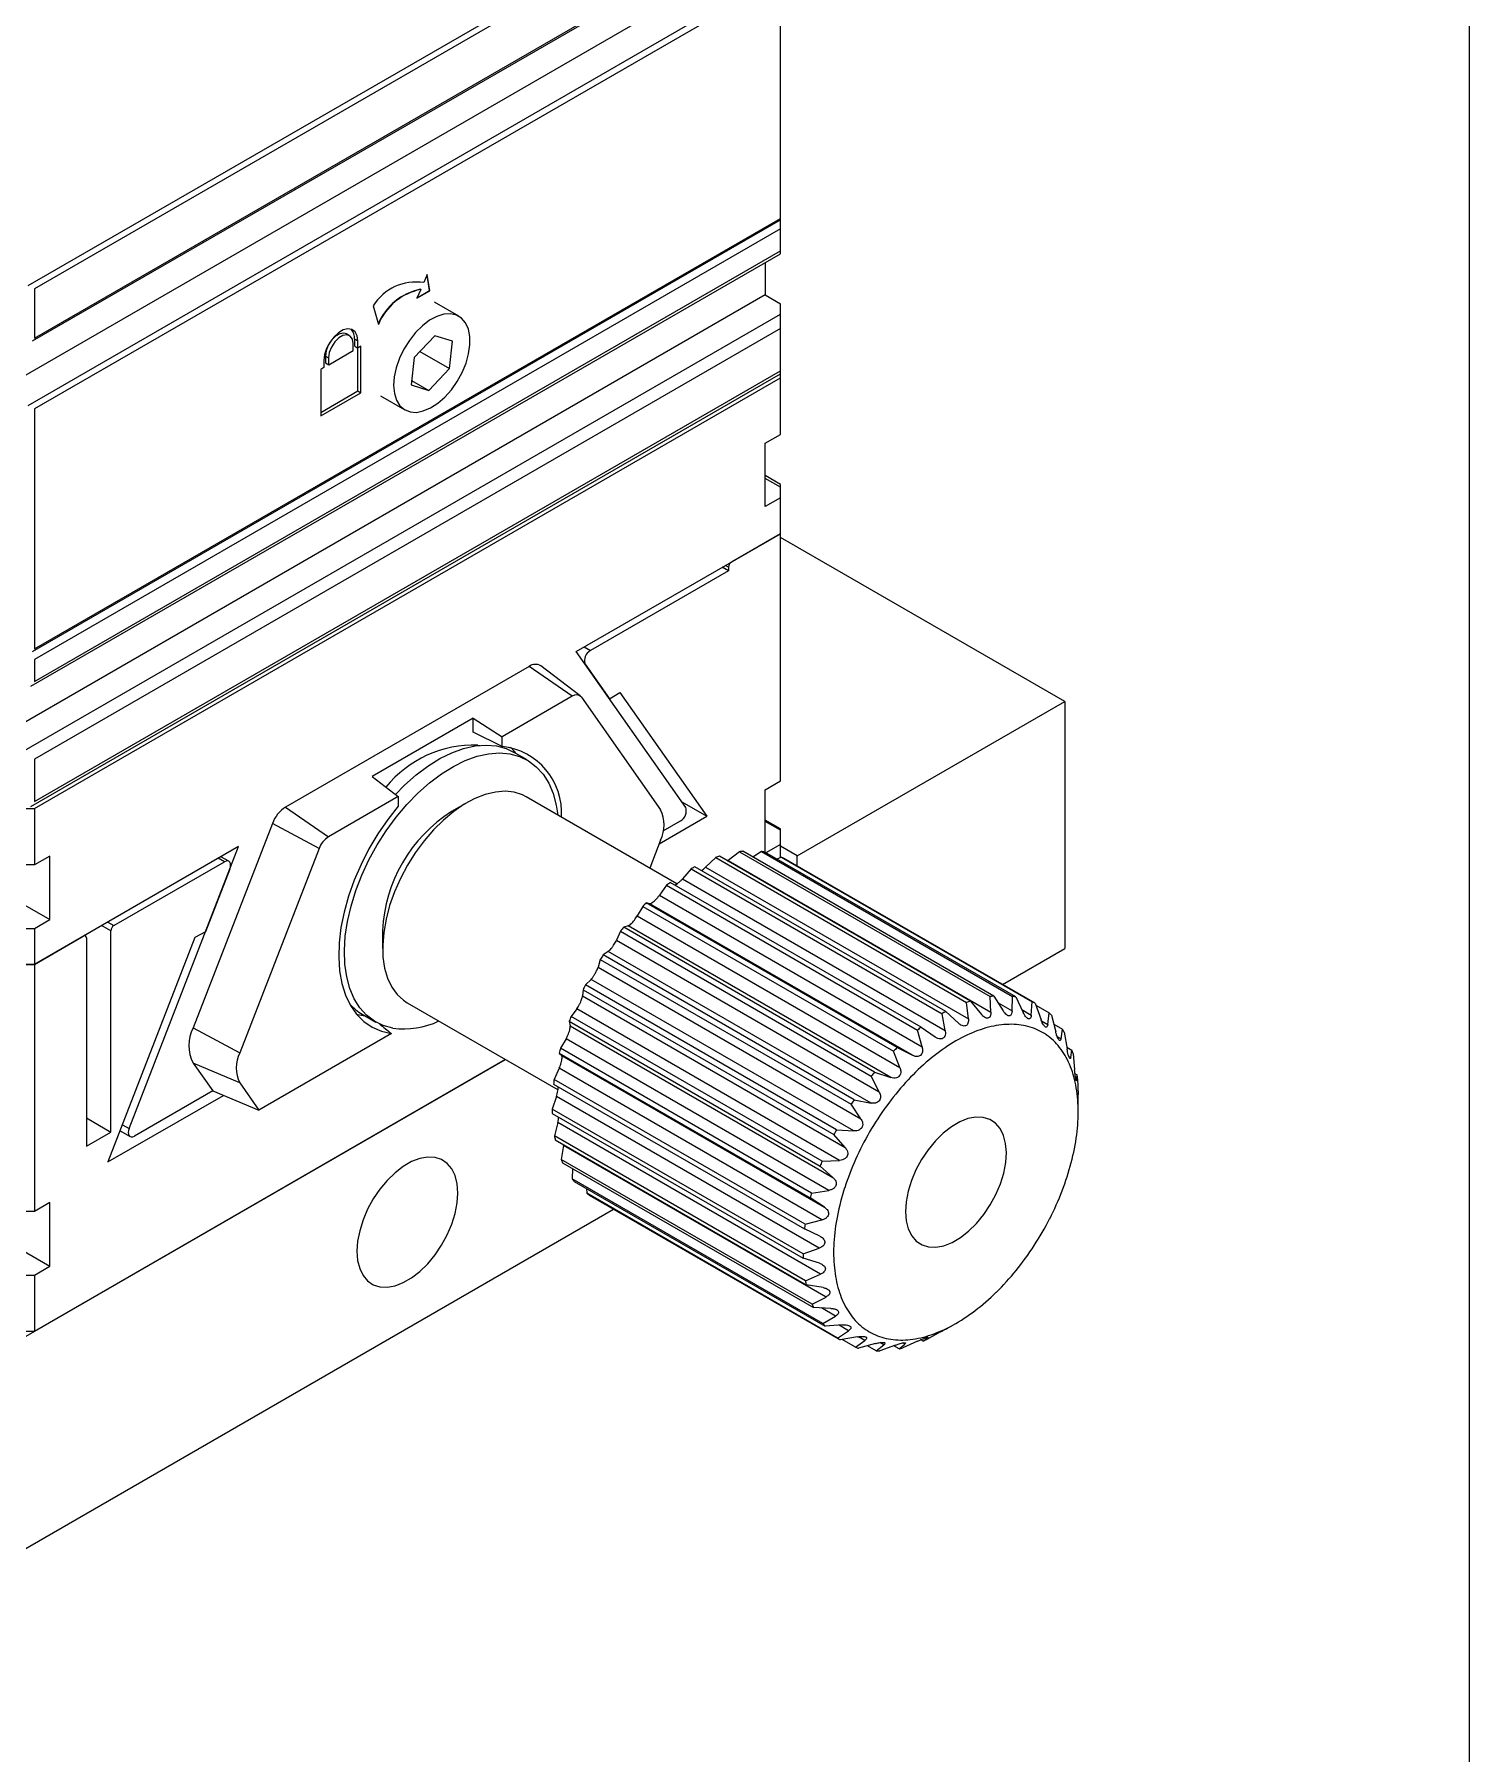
# Model space of a CAD drawing. Header units: millimetres. Extents: x 2 to 278, y 1 to 215.
# Drawn here: x 244.8 to 277.99, y 154.6 to 194.37 of the extents above; entities that cross this region are included whole.
import ezdxf

# ---------------------------------------------------------------- set-up
doc = ezdxf.new("R2010")
doc.units = ezdxf.units.MM

msp = doc.modelspace()

# ---------------------------------------------------------------- linework, layer by layer
at = {"color": 7, "linetype": 'Continuous', "lineweight": 0}
for p, q in [((277.989, 0.903), (277.989, 214.645)), ((244.656, 188.566), (262.051, 198.608)), ((262.051, 198.445), (244.797, 188.485)), ((244.756, 187.284), (262.051, 197.268)), ((244.797, 187.341), (262.051, 197.302)), ((261.697, 196.362), (243.737, 185.994)), ((244.656, 185.79), (262.051, 195.832)), ((262.051, 195.668), (244.797, 185.708)), ((262.051, 190.116), (262.051, 195.668)), ((244.797, 180.156), (262.051, 190.116)), ((262.051, 190.082), (262.051, 190.116)), ((244.756, 180.098), (262.051, 190.082)), ((262.051, 189.871), (244.797, 179.911)), ((262.051, 189.871), (262.051, 190.082)), ((262.051, 189.366), (262.051, 189.871)), ((244.714, 179.291), (262.051, 189.299)), ((244.797, 179.406), (262.051, 189.366)), ((262.051, 189.299), (262.051, 189.366)), ((261.697, 189.095), (261.697, 188.346)), ((253.883, 188.816), (253.802, 188.629)), ((253.935, 188.444), (253.879, 188.805)), ((253.942, 188.44), (253.883, 188.816)), ((261.697, 188.346), (243.737, 177.977)), ((244.797, 188.485), (244.797, 187.341)), ((253.732, 188.471), (253.644, 188.268)), ((253.644, 188.268), (253.942, 188.44)), ((253.649, 188.279), (253.935, 188.444)), ((253.725, 188.475), (253.732, 188.471)), ((253.935, 188.444), (253.942, 188.44)), ((254.615, 187.852), (254.049, 188.178)), ((261.697, 188.346), (262.051, 188.142)), ((262.051, 187.897), (262.051, 188.142)), ((244.514, 177.773), (262.051, 187.897)), ((252.63, 188.092), (252.755, 187.664)), ((262.051, 187.57), (262.051, 187.897)), ((262.051, 187.57), (244.797, 177.61)), ((252.086, 187.403), (252.015, 187.444)), ((252.205, 187.158), (252.205, 187.321)), ((252.205, 187.321), (252.275, 187.28)), ((254.058, 187.402), (253.579, 186.897)), ((254.469, 187.274), (254.058, 187.402)), ((262.051, 186.59), (262.051, 187.57)), ((251.528, 186.931), (251.599, 186.89)), ((251.604, 186.731), (252.169, 187.056)), ((252.169, 187.056), (252.169, 187.219)), ((252.205, 187.158), (252.275, 187.117)), ((252.275, 187.117), (252.275, 187.28)), ((252.348, 187.159), (252.275, 187.117)), ((252.277, 186.123), (252.277, 187.118)), ((252.348, 186.082), (252.348, 187.159)), ((253.713, 187.038), (254.401, 186.641)), ((254.401, 186.641), (254.469, 187.274)), ((244.714, 176.515), (262.051, 186.523)), ((244.797, 176.63), (262.051, 186.59)), ((251.493, 186.665), (251.419, 186.623)), ((251.419, 186.623), (251.419, 185.545)), ((251.493, 186.829), (251.493, 186.665)), ((251.533, 186.772), (251.604, 186.731)), ((253.579, 186.897), (253.51, 186.264)), ((253.921, 186.136), (254.401, 186.641)), ((262.051, 186.523), (262.051, 186.59)), ((262.051, 186.427), (262.051, 186.523)), ((244.797, 176.467), (262.051, 186.427)), ((251.419, 185.627), (252.277, 186.123)), ((252.277, 186.123), (252.348, 186.082)), ((253.51, 186.264), (253.921, 186.136)), ((253.522, 186.367), (253.921, 186.136)), ((262.051, 185.12), (262.051, 186.427)), ((251.419, 185.545), (252.348, 186.082)), ((252.799, 186.013), (253.365, 185.686)), ((244.797, 185.708), (244.797, 180.156)), ((261.697, 184.916), (262.051, 185.12)), ((261.697, 183.447), (261.697, 184.916)), ((262.051, 183.963), (261.697, 184.167)), ((262.051, 183.896), (262.051, 183.963)), ((262.051, 183.651), (262.051, 183.896)), ((262.051, 183.651), (261.697, 183.447)), ((262.051, 182.82), (262.051, 183.651)), ((257.329, 180.094), (262.051, 182.82)), ((262.051, 182.82), (260.919, 182.166)), ((262.051, 177.104), (262.051, 182.82)), ((268.627, 178.94), (262.051, 182.737)), ((260.849, 181.962), (257.656, 180.119)), ((260.849, 181.962), (260.707, 182.044)), ((260.849, 182.044), (260.849, 181.962)), ((231.989, 181.493), (245.151, 173.895)), ((244.797, 179.911), (244.797, 179.406)), ((257.42, 179.069), (256.509, 179.764)), ((259.86, 176.492), (257.329, 180.094)), ((257.533, 179.803), (258.095, 179.005)), ((256.241, 179.751), (250.607, 176.499)), ((257.231, 179.06), (256.241, 179.751)), ((257.231, 179.06), (255.613, 178.126)), ((257.447, 179.04), (259.28, 176.432)), ((258.095, 179.005), (258.337, 179.15)), ((258.337, 179.15), (260.35, 176.285)), ((262.44, 175.369), (268.627, 178.94)), ((268.627, 178.94), (268.627, 173.225)), ((254.944, 178.551), (252.611, 177.205)), ((254.944, 178.551), (255.613, 178.126)), ((254.944, 178.227), (254.944, 178.551)), ((255.613, 177.902), (254.944, 178.227)), ((255.054, 177.933), (255.095, 177.925)), ((255.613, 177.902), (255.613, 178.126)), ((256.192, 177.588), (255.881, 177.768)), ((244.797, 177.61), (244.797, 176.63)), ((252.611, 177.205), (253.214, 176.741)), ((261.697, 176.9), (262.051, 177.104)), ((253.214, 176.741), (251.597, 175.807)), ((253.214, 176.741), (253.214, 176.517)), ((254.795, 176.598), (254.442, 176.394)), ((259.658, 174.722), (256.171, 176.735)), ((259.771, 176.62), (260.35, 176.285)), ((261.697, 175.452), (261.697, 176.9)), ((244.373, 176.467), (244.797, 176.467)), ((244.797, 176.467), (244.797, 175.16)), ((250.607, 176.499), (251.597, 175.807)), ((259.246, 175.648), (260.35, 176.285)), ((259.342, 175.948), (259.738, 176.177)), ((262.051, 175.994), (261.697, 176.198)), ((250.301, 176.118), (248.468, 171.394)), ((251.381, 175.539), (250.301, 176.118)), ((262.051, 175.961), (262.051, 175.994)), ((262.051, 175.634), (262.051, 175.961)), ((249.519, 175.585), (244.797, 172.859)), ((246.988, 169.061), (249.519, 175.585)), ((251.381, 175.539), (249.548, 170.814)), ((259.28, 175.736), (259.027, 175.085)), ((261.101, 175.466), (260.843, 175.261)), ((261.101, 175.466), (266.905, 172.116)), ((266.987, 172.125), (261.183, 175.475)), ((261.613, 175.469), (261.414, 175.342)), ((261.613, 175.469), (267.416, 172.119)), ((267.491, 172.108), (261.687, 175.458)), ((262.051, 175.634), (261.716, 175.441)), ((262.051, 175.331), (262.051, 175.634)), ((262.44, 175.369), (262.051, 175.593)), ((244.797, 175.16), (244.373, 175.16)), ((245.151, 175.364), (244.797, 175.16)), ((245.151, 173.895), (245.151, 175.364)), ((246.636, 173.757), (249.192, 175.233)), ((249.315, 175.059), (248.753, 173.612)), ((249.292, 175.243), (249.109, 175.349)), ((259.985, 175.069), (259.785, 174.838)), ((259.985, 175.069), (265.789, 171.719)), ((265.877, 171.768), (260.074, 175.118)), ((260.553, 175.331), (260.321, 175.109)), ((260.321, 175.109), (266.397, 171.601)), ((260.553, 175.331), (266.356, 171.981)), ((266.443, 172.01), (260.64, 175.36)), ((260.829, 175.251), (260.843, 175.261)), ((260.843, 175.261), (266.919, 171.753)), ((262.071, 175.341), (261.974, 175.293)), ((262.071, 175.341), (267.874, 171.991)), ((267.939, 171.959), (262.136, 175.309)), ((262.44, 175.134), (262.44, 175.369)), ((259.417, 174.689), (259.252, 174.458)), ((259.417, 174.689), (265.22, 171.338)), ((265.307, 171.405), (259.504, 174.755)), ((259.785, 174.838), (265.861, 171.331)), ((258.865, 174.202), (258.738, 173.98)), ((258.865, 174.202), (264.669, 170.851)), ((264.752, 170.933), (258.949, 174.283)), ((259.027, 174.263), (258.949, 174.283)), ((265.103, 170.756), (259.027, 174.263)), ((259.252, 174.458), (265.328, 170.95)), ((244.797, 173.691), (245.151, 173.895)), ((258.738, 173.98), (264.814, 170.473)), ((244.373, 173.691), (244.797, 173.691)), ((244.797, 173.691), (244.797, 172.859)), ((244.797, 172.859), (245.929, 173.512)), ((245.979, 173.517), (245.958, 173.529)), ((245.999, 173.472), (245.999, 168.654)), ((248.511, 173.478), (246.498, 168.289)), ((246.565, 168.981), (246.565, 173.635)), ((248.753, 173.612), (248.511, 173.478)), ((252.851, 173.639), (252.851, 173.23)), ((258.349, 173.624), (258.261, 173.421)), ((258.261, 173.421), (264.336, 169.913)), ((258.349, 173.624), (264.152, 170.274)), ((258.527, 173.748), (258.426, 173.719)), ((264.229, 170.368), (258.426, 173.719)), ((264.603, 170.241), (258.527, 173.748)), ((258.07, 173.159), (257.952, 173.078)), ((263.755, 169.728), (257.952, 173.078)), ((264.146, 169.651), (258.07, 173.159)), ((267.187, 172.393), (268.627, 173.225)), ((244.232, 172.859), (244.797, 172.859)), ((244.797, 172.859), (244.373, 172.859)), ((244.797, 172.859), (244.797, 167.144)), ((257.884, 172.974), (257.835, 172.797)), ((257.835, 172.797), (263.911, 169.289)), ((257.884, 172.974), (263.687, 169.624)), ((257.485, 172.272), (257.474, 172.129)), ((257.485, 172.272), (263.289, 168.922)), ((257.67, 172.513), (257.542, 172.383)), ((263.345, 169.033), (257.542, 172.383)), ((263.746, 169.006), (257.67, 172.513)), ((253.421, 171.971), (256.907, 169.959)), ((257.342, 171.833), (257.21, 171.656)), ((263.418, 168.325), (257.342, 171.833)), ((257.474, 172.129), (263.55, 168.621)), ((266.397, 171.601), (266.356, 171.981)), ((266.443, 172.01), (266.697, 171.703)), ((266.919, 171.753), (266.905, 172.116)), ((266.987, 172.125), (267.203, 171.785)), ((267.409, 171.782), (267.416, 172.119)), ((267.491, 172.108), (267.668, 171.743)), ((267.852, 171.687), (267.874, 171.991)), ((267.939, 171.959), (268.077, 171.578)), ((267.956, 171.913), (268.264, 171.735)), ((252.381, 171.706), (252.692, 171.526)), ((257.166, 171.542), (262.97, 168.192)), ((257.166, 171.542), (257.19, 171.439)), ((257.19, 171.439), (263.266, 167.931)), ((263.013, 168.306), (257.21, 171.656)), ((265.307, 171.405), (265.63, 171.18)), ((265.861, 171.331), (265.789, 171.719)), ((265.877, 171.768), (266.167, 171.499)), ((268.233, 171.47), (268.264, 171.735)), ((268.317, 171.684), (268.418, 171.296)), ((268.371, 171.477), (268.573, 171.36)), ((248.468, 171.394), (249.548, 170.814)), ((253.058, 171.257), (249.991, 169.487)), ((257.094, 171.14), (256.966, 170.92)), ((263.17, 167.632), (257.094, 171.14)), ((265.328, 170.95), (265.22, 171.338)), ((268.541, 171.14), (268.573, 171.36)), ((268.613, 171.292), (268.679, 170.905)), ((244.408, 164.143), (255.695, 170.658)), ((255.695, 170.658), (244.797, 164.367)), ((256.936, 170.806), (262.74, 167.456)), ((256.936, 170.806), (256.992, 170.748)), ((262.769, 167.57), (256.966, 170.92)), ((256.992, 170.748), (263.068, 167.24)), ((264.814, 170.473), (264.669, 170.851)), ((264.752, 170.933), (265.103, 170.756)), ((268.672, 170.947), (268.792, 170.878)), ((268.765, 170.706), (268.792, 170.878)), ((268.817, 170.795), (268.853, 170.418)), ((249.548, 170.118), (248.468, 170.577)), ((248.468, 170.577), (248.921, 169.932)), ((256.935, 170.456), (256.818, 170.198)), ((263.011, 166.948), (256.935, 170.456)), ((264.336, 169.913), (264.152, 170.274)), ((264.229, 170.368), (264.603, 170.241)), ((268.862, 170.334), (268.913, 170.304)), ((268.899, 170.182), (268.913, 170.304)), ((237.708, 170.175), (245.151, 165.878)), ((246.498, 168.289), (249.168, 169.83)), ((248.921, 169.932), (247.11, 168.887)), ((248.921, 169.932), (249.991, 169.487)), ((249.548, 170.118), (249.991, 169.487)), ((256.804, 170.089), (262.607, 166.739)), ((262.621, 166.848), (256.818, 170.198)), ((268.923, 170.208), (268.933, 169.85)), ((256.871, 169.803), (256.771, 169.514)), ((262.574, 166.164), (256.771, 169.514)), ((262.947, 166.295), (256.871, 169.803)), ((263.911, 169.289), (263.687, 169.624)), ((263.755, 169.728), (264.146, 169.651)), ((268.938, 169.455), (268.938, 169.594)), ((245.999, 169.307), (246.565, 168.981)), ((256.772, 169.413), (262.576, 166.063)), ((256.903, 169.202), (256.825, 168.89)), ((262.979, 165.694), (256.903, 169.202)), ((263.345, 169.033), (263.746, 169.006)), ((245.999, 168.654), (246.565, 168.981)), ((246.778, 169.011), (247.01, 168.877)), ((262.629, 165.54), (256.825, 168.89)), ((256.843, 168.8), (262.646, 165.45)), ((257.03, 168.672), (256.981, 168.346)), ((257.03, 168.672), (257.032, 168.692)), ((263.106, 165.165), (257.03, 168.672)), ((263.55, 168.621), (263.289, 168.922)), ((262.784, 164.996), (256.981, 168.346)), ((257.014, 168.27), (262.817, 164.92)), ((263.013, 168.306), (263.418, 168.325)), ((257.244, 168.138), (257.232, 167.9)), ((263.035, 164.549), (257.232, 167.9)), ((257.279, 167.84), (263.082, 164.49)), ((263.266, 167.931), (262.97, 168.192)), ((257.564, 167.676), (257.57, 167.565)), ((263.374, 164.214), (257.57, 167.565)), ((257.63, 167.524), (263.433, 164.173)), ((263.068, 167.24), (262.74, 167.456)), ((262.769, 167.57), (263.17, 167.632)), ((238.221, 155.672), (258.191, 167.2)), ((244.797, 167.144), (244.232, 167.144)), ((245.151, 167.348), (244.797, 167.144)), ((245.151, 165.878), (245.151, 167.348)), ((262.963, 166.571), (262.607, 166.739)), ((262.621, 166.848), (263.011, 166.948)), ((262.574, 166.164), (262.947, 166.295)), ((244.797, 165.674), (245.151, 165.878)), ((262.953, 165.945), (262.576, 166.063)), ((244.232, 165.674), (244.797, 165.674)), ((244.797, 165.674), (244.797, 164.367)), ((262.629, 165.54), (262.979, 165.694)), ((263.04, 165.383), (262.646, 165.45)), ((262.784, 164.996), (263.106, 165.165)), ((263.219, 164.902), (262.817, 164.92)), ((263.035, 164.549), (263.324, 164.724)), ((244.797, 164.367), (244.408, 164.367)), ((263.486, 164.518), (263.082, 164.49)), ((263.374, 164.214), (263.626, 164.386)), ((265.753, 164.357), (265.438, 164.186)), ((265.982, 164.482), (266.11, 164.556)), ((263.833, 164.244), (263.433, 164.173)), ((263.789, 164.002), (263.478, 164.181)), ((263.789, 164.002), (264.003, 164.161)), ((264.246, 164.087), (263.859, 163.981)), ((264.267, 163.919), (264.063, 164.037)), ((264.267, 163.919), (264.442, 164.058)), ((264.715, 164.054), (264.346, 163.918)), ((264.793, 163.968), (264.672, 164.038)), ((264.793, 163.968), (264.93, 164.078)), ((265.222, 164.145), (264.878, 163.987)), ((265.35, 164.147), (265.297, 164.178)), ((265.35, 164.147), (265.449, 164.222))]:
    msp.add_line(p, q, dxfattribs=at)
at = {"color": 8, "linetype": 'Continuous', "lineweight": 0}
for p, q in [((262.051, 183.896), (261.697, 184.1)), ((260.849, 182.044), (260.778, 182.085)), ((257.514, 180.201), (257.656, 180.119)), ((262.051, 175.961), (261.697, 176.165)), ((249.192, 175.233), (249.051, 175.315)), ((246.494, 173.839), (246.636, 173.757)), ((246.565, 173.635), (246.353, 173.757)), ((267.086, 171.968), (267.409, 171.782)), ((267.634, 171.812), (267.852, 171.687)), ((268.087, 171.555), (268.233, 171.47)), ((268.452, 171.191), (268.541, 171.14)), ((268.721, 170.731), (268.765, 170.706)), ((268.885, 170.19), (268.899, 170.182)), ((246.832, 169.151), (246.988, 169.061)), ((263.324, 164.724), (262.999, 164.912)), ((263.626, 164.386), (263.407, 164.513)), ((264.003, 164.161), (263.856, 164.246)), ((264.442, 164.058), (264.352, 164.11)), ((264.93, 164.078), (264.885, 164.104)), ((265.449, 164.222), (265.435, 164.23))]:
    msp.add_line(p, q, dxfattribs=at)
at = {"color": 7, "linetype": 'Continuous', "lineweight": 0, "flags": 128}
for points in [[(253.173, 185.908), (253.251, 185.782), (253.357, 185.691), (253.485, 185.64), (253.631, 185.629), (253.791, 185.66), (253.957, 185.73), (254.125, 185.839), (254.288, 185.98), (254.44, 186.151), (254.576, 186.343), (254.69, 186.551), (254.78, 186.767), (254.84, 186.983), (254.87, 187.192), (254.868, 187.385), (254.835, 187.555), (254.771, 187.698), (254.678, 187.806), (254.561, 187.878), (254.423, 187.909), (254.269, 187.899), (254.106, 187.848), (253.938, 187.758), (253.772, 187.632), (253.614, 187.476), (253.469, 187.293), (253.343, 187.092), (253.241, 186.879), (253.165, 186.662), (253.12, 186.449), (253.106, 186.248), (253.124, 186.065), (253.173, 185.908)], [(252.275, 187.28), (252.259, 187.398), (252.213, 187.489), (252.14, 187.544), (252.047, 187.559), (251.94, 187.534), (251.828, 187.469), (251.722, 187.371), (251.628, 187.248), (251.555, 187.109), (251.509, 186.965), (251.493, 186.829)], [(252.015, 187.444), (251.956, 187.462), (251.863, 187.448), (251.764, 187.391), (251.671, 187.298), (251.595, 187.181), (251.546, 187.053), (251.528, 186.931)], [(252.169, 187.219), (252.152, 187.321), (252.102, 187.392), (252.027, 187.422), (251.934, 187.407), (251.835, 187.35), (251.742, 187.257), (251.666, 187.14), (251.616, 187.012), (251.599, 186.89)], [(253.148, 176.792), (253.355, 177.003), (253.623, 177.241), (253.897, 177.447), (254.175, 177.619), (254.452, 177.756), (254.724, 177.854), (254.99, 177.913), (255.244, 177.932), (255.485, 177.911), (255.708, 177.85), (255.881, 177.768)], [(255.949, 177.729), (255.822, 177.872), (255.811, 177.883)], [(253.089, 171.383), (252.865, 171.444), (252.661, 171.544), (252.48, 171.682), (252.324, 171.857), (252.194, 172.065), (252.092, 172.304), (252.02, 172.572), (251.978, 172.865), (251.968, 173.179), (251.988, 173.511), (252.039, 173.855), (252.121, 174.209), (252.232, 174.566), (252.37, 174.924), (252.535, 175.277), (252.723, 175.621), (252.934, 175.952), (253.163, 176.265), (253.408, 176.556), (253.666, 176.823), (253.934, 177.061), (254.209, 177.267), (254.486, 177.44), (254.763, 177.576), (255.035, 177.674), (255.301, 177.733), (255.555, 177.752), (255.796, 177.731), (256.019, 177.67), (256.223, 177.57), (256.404, 177.432), (256.561, 177.257), (256.691, 177.049), (256.792, 176.81), (256.864, 176.542), (256.9, 176.314)], [(256.171, 176.735), (256.084, 176.779), (255.892, 176.841), (255.682, 176.863), (255.458, 176.846), (255.223, 176.79), (254.982, 176.696), (254.738, 176.564), (254.495, 176.398), (254.257, 176.199), (254.027, 175.971), (253.809, 175.718), (253.607, 175.443), (253.423, 175.151), (253.261, 174.847), (253.124, 174.534), (253.012, 174.219), (252.929, 173.906), (252.876, 173.6), (252.852, 173.306), (252.859, 173.028), (252.897, 172.771), (252.965, 172.539), (253.062, 172.336), (253.185, 172.165), (253.335, 172.028), (253.421, 171.971)], [(253.214, 176.517), (252.969, 176.207), (252.742, 175.876), (252.535, 175.529), (252.352, 175.171), (252.193, 174.805), (252.062, 174.437), (251.959, 174.07), (251.887, 173.709), (251.845, 173.359), (251.835, 173.024), (251.857, 172.708), (251.91, 172.415), (251.994, 172.148), (252.107, 171.911), (252.248, 171.706), (252.416, 171.537), (252.609, 171.404), (252.823, 171.311), (253.058, 171.257)], [(249.315, 175.059), (249.329, 175.107), (249.334, 175.152), (249.329, 175.191), (249.315, 175.222), (249.292, 175.243), (249.263, 175.252), (249.229, 175.249), (249.192, 175.233)], [(252.246, 171.709), (252.317, 171.69), (252.449, 171.666)], [(246.988, 169.061), (246.974, 169.014), (246.969, 168.969), (246.974, 168.929), (246.988, 168.898), (247.01, 168.877), (247.039, 168.868), (247.074, 168.872), (247.11, 168.887)], [(264.957, 167.37), (264.943, 167.139), (264.96, 166.928), (265.008, 166.74), (265.087, 166.583), (265.193, 166.458), (265.325, 166.372), (265.478, 166.324), (265.648, 166.318), (265.83, 166.352), (266.021, 166.427), (266.213, 166.54), (266.403, 166.687), (266.585, 166.866), (266.754, 167.071), (266.905, 167.296), (267.035, 167.535), (267.139, 167.783), (267.215, 168.031), (267.261, 168.274), (267.276, 168.504), (267.259, 168.716), (267.21, 168.903), (267.132, 169.061), (267.025, 169.185), (266.894, 169.272), (266.741, 169.319), (266.571, 169.326), (266.388, 169.291), (266.198, 169.216), (266.006, 169.104), (265.816, 168.956), (265.634, 168.777), (265.465, 168.573), (265.314, 168.348), (265.184, 168.108), (265.08, 167.861), (265.003, 167.612), (264.957, 167.37)], [(254.591, 167.571), (254.575, 167.784), (254.527, 167.972), (254.45, 168.131), (254.345, 168.257), (254.214, 168.345), (254.062, 168.394), (253.893, 168.402), (253.71, 168.369), (253.52, 168.296), (253.328, 168.185), (253.137, 168.039), (252.955, 167.861), (252.786, 167.657), (252.634, 167.433), (252.503, 167.194), (252.398, 166.947), (252.32, 166.698), (252.273, 166.455), (252.257, 166.224), (252.273, 166.012), (252.32, 165.823), (252.398, 165.664), (252.503, 165.539), (252.634, 165.45), (252.786, 165.402), (252.955, 165.393), (253.137, 165.426), (253.328, 165.5), (253.52, 165.611), (253.71, 165.757), (253.893, 165.935), (254.062, 166.138), (254.214, 166.363), (254.345, 166.602), (254.45, 166.849), (254.527, 167.097), (254.575, 167.34), (254.591, 167.571)]]:
    msp.add_lwpolyline(points, dxfattribs=at)
at = {"color": 7, "linetype": 'Continuous', "lineweight": 0}
for centre, radius, start, end in [((253.626, 187.466), 1.177, 81.393, 147.8155), ((253.99, 187.158), 1.343, 101.3743, 157.6902), ((253.997, 187.154), 1.343, 101.3743, 157.6902), ((251.915, 187.347), 0.29, 354.8574, 44.3363), ((254.023, 186.929), 2.495, 179.967, 183.6231), ((254.094, 186.888), 2.495, 179.967, 183.6231), ((261.002, 182.037), 0.154, 122.6055, 177.3945), ((256.384, 179.568), 0.232, 57.4854, 127.9983), ((257.783, 179.888), 0.263, 118.8102, 198.7784), ((257.329, 178.94), 0.155, 40.5328, 129.2482), ((254.97, 175.307), 2.627, 88.1844, 140.9996), ((255.443, 176.365), 1.547, 356.2489, 83.6792), ((251.021, 175.853), 0.767, 122.638, 159.7729), ((256.298, 173.486), 3.45, 122.5428, 177.4626), ((258.583, 176.084), 0.779, 333.4364, 26.5636), ((259.611, 176.408), 0.263, 298.8102, 18.7784), ((251.889, 175.351), 0.542, 122.638, 159.7729), ((261.391, 173.245), 2.24, 95.3164, 97.4284), ((261.392, 173.759), 1.725, 80.1461, 82.6599), ((261.998, 171.51), 4.089, 118.0733, 119.4871), ((261.573, 172.461), 3.046, 107.8508, 109.5713), ((261.448, 173.966), 1.509, 62.8913, 65.6397), ((262.632, 170.538), 5.251, 126.5662, 127.763), ((263.358, 169.696), 6.363, 133.8668, 134.9196), ((245.956, 173.479), 0.0437, 350.786, 129.2033), ((246.718, 173.628), 0.154, 122.6055, 177.3945), ((264.005, 169.103), 7.241, 140.401, 141.3669), ((264.397, 168.813), 7.728, 146.5034, 147.4282), ((264.399, 168.807), 7.734, 152.453, 153.3774), ((252.983, 172.744), 1.2, 221.7586, 239.9031), ((267.377, 169.111), 3.046, 107.8508, 109.5713), ((267.194, 169.895), 2.24, 95.3164, 97.4284), ((267.196, 170.408), 1.725, 80.1461, 82.6599), ((267.252, 170.616), 1.509, 62.8913, 65.6397), ((253.336, 173.26), 1.894, 262.4791, 295.4417), ((263.961, 168.998), 7.256, 158.5093, 159.4739), ((268.435, 167.188), 5.251, 126.5662, 127.763), ((267.801, 168.16), 4.089, 118.0733, 119.4871), ((267.544, 168.785), 2.707, 103.1539, 114.2682), ((267.382, 169.48), 1.993, 89.5549, 103.1899), ((267.385, 169.935), 1.538, 73.2964, 89.5096), ((267.436, 170.119), 1.347, 55.4086, 73.1224), ((267.203, 170.558), 1.584, 45.2903, 47.9504), ((249.284, 170.985), 0.913, 153.4364, 206.5636), ((267.92, 167.941), 3.631, 114.2123, 123.348), ((267.393, 170.067), 1.414, 38.0457, 55.195), ((266.909, 170.334), 1.955, 29.3225, 31.6346), ((250.244, 170.466), 0.779, 153.4364, 206.5636), ((263.131, 169.262), 6.384, 164.9455, 165.996), ((269.161, 166.346), 6.363, 133.8668, 134.9196), ((268.483, 167.078), 4.661, 123.2979, 131.0313), ((267.133, 169.868), 1.742, 23.0185, 37.9386), ((266.293, 170.074), 2.625, 15.9405, 17.8403), ((269.809, 165.753), 7.241, 140.401, 141.3669), ((269.128, 166.331), 5.648, 130.9915, 137.795), ((266.588, 169.636), 2.335, 10.7558, 23.025), ((265.371, 169.896), 3.566, 5.029, 6.5779), ((262.042, 169.472), 5.275, 172.0835, 173.2766), ((269.703, 165.805), 6.427, 137.7633, 144.0046), ((265.77, 169.477), 3.167, 0.7994, 10.8075), ((260.883, 169.538), 4.112, 180.3312, 181.7396), ((270.2, 165.463), 7.728, 146.5034, 147.4282), ((270.05, 165.548), 6.859, 143.9777, 149.9539), ((264.775, 169.46), 4.163, 352.5146, 0.8537), ((270.202, 165.457), 7.734, 152.453, 153.3774), ((259.842, 169.434), 3.066, 190.2068, 191.92), ((270.053, 165.544), 6.864, 149.9285, 155.902), ((263.755, 169.589), 5.191, 345.3619, 352.5593), ((259.066, 169.201), 2.253, 202.2978, 204.4012), ((269.765, 165.648), 7.256, 158.5093, 159.4739), ((269.665, 165.714), 6.44, 155.8751, 162.1081), ((262.885, 169.813), 6.089, 338.9269, 345.3971), ((258.615, 168.943), 1.732, 217.0115, 219.5179), ((258.458, 168.786), 1.51, 233.997, 236.7436), ((268.934, 165.911), 6.384, 164.9455, 165.996), ((268.928, 165.948), 5.667, 162.0765, 168.8649), ((262.312, 170.03), 6.702, 332.8865, 338.9557), ((267.962, 166.135), 4.683, 168.8253, 176.5349), ((267.846, 166.121), 5.275, 172.0835, 173.2766), ((262.119, 170.125), 6.917, 326.9694, 332.9122), ((266.933, 166.194), 3.652, 176.4849, 185.5858), ((262.305, 170.001), 6.693, 320.9206, 326.9952), ((266.686, 166.188), 4.112, 180.3312, 181.7396), ((266.01, 166.101), 2.724, 185.5299, 196.5969), ((265.646, 166.083), 3.066, 190.2068, 191.92), ((262.785, 169.607), 6.073, 314.4677, 320.9495), ((265.321, 165.895), 2.005, 196.56, 210.139), ((263.415, 168.961), 5.17, 307.2865, 314.5031), ((264.869, 165.851), 2.253, 202.2978, 204.4012), ((264.922, 165.665), 1.545, 210.1818, 226.3476), ((264.035, 168.14), 4.141, 298.9633, 307.3314), ((264.419, 165.592), 1.732, 217.0115, 219.5179), ((264.784, 165.525), 1.348, 226.5192, 244.2214), ((264.806, 165.583), 1.41, 244.4358, 261.6179), ((264.781, 166.486), 2.32, 276.6979, 289.0199), ((264.514, 167.27), 3.148, 288.9686, 299.0177), ((264.261, 165.436), 1.51, 233.997, 236.7436), ((264.285, 165.502), 1.58, 251.6943, 254.3595), ((264.333, 165.862), 1.944, 268.055, 270.3756), ((264.85, 165.902), 1.732, 261.7278, 276.7027), ((264.255, 166.52), 2.608, 281.9049, 283.8129), ((263.953, 167.404), 3.544, 293.2155, 294.7708)]:
    msp.add_arc(centre, radius, start, end, dxfattribs=at)
msp.add_ellipse((389.046, 105.19), major_axis=(137.904, -68.293), ratio=0.039852, start_param=3.316683, end_param=3.329324, dxfattribs=at)
for points, knots in [([(260.224, 175.031), (260.24, 175.042), (260.274, 175.065), (260.305, 175.094), (260.321, 175.109)], [0, 0, 0, 0, 0.474884, 1, 1, 1, 1]), ([(259.611, 174.693), (259.624, 174.7), (259.649, 174.714), (259.696, 174.75), (259.744, 174.792), (259.771, 174.823), (259.785, 174.838)], [0, 0, 0, 0, 0.240979, 0.486329, 0.733178, 1, 1, 1, 1]), ([(259.027, 174.263), (259.034, 174.264), (259.048, 174.264), (259.086, 174.286), (259.129, 174.321), (259.174, 174.364), (259.217, 174.411), (259.24, 174.442), (259.252, 174.458)], [0, 0, 0, 0, 0.177785, 0.35613, 0.521287, 0.676029, 0.831716, 1, 1, 1, 1]), ([(258.527, 173.748), (258.535, 173.752), (258.552, 173.76), (258.591, 173.792), (258.633, 173.836), (258.673, 173.885), (258.71, 173.935), (258.729, 173.965), (258.738, 173.98)], [0, 0, 0, 0, 0.177785, 0.35613, 0.521287, 0.676029, 0.831716, 1, 1, 1, 1]), ([(258.07, 173.159), (258.079, 173.166), (258.098, 173.181), (258.136, 173.223), (258.175, 173.274), (258.21, 173.327), (258.241, 173.378), (258.254, 173.406), (258.261, 173.421)], [0, 0, 0, 0, 0.177785, 0.35613, 0.521287, 0.676029, 0.831716, 1, 1, 1, 1]), ([(257.67, 172.513), (257.68, 172.524), (257.7, 172.546), (257.736, 172.597), (257.77, 172.653), (257.799, 172.708), (257.822, 172.759), (257.83, 172.784), (257.835, 172.797)], [0, 0, 0, 0, 0.177785, 0.35613, 0.521287, 0.676029, 0.831716, 1, 1, 1, 1]), ([(257.342, 171.833), (257.352, 171.847), (257.371, 171.875), (257.403, 171.933), (257.432, 171.994), (257.454, 172.049), (257.469, 172.097), (257.472, 172.118), (257.474, 172.129)], [0, 0, 0, 0, 0.177785, 0.35613, 0.521287, 0.676029, 0.831716, 1, 1, 1, 1]), ([(257.094, 171.14), (257.103, 171.157), (257.122, 171.19), (257.149, 171.254), (257.171, 171.316), (257.185, 171.37), (257.193, 171.413), (257.191, 171.43), (257.19, 171.439)], [0, 0, 0, 0, 0.177785, 0.35613, 0.521287, 0.676029, 0.831716, 1, 1, 1, 1]), ([(266.397, 171.601), (266.398, 171.574), (266.4, 171.529), (266.381, 171.477), (266.353, 171.446), (266.317, 171.432), (266.272, 171.434), (266.22, 171.455), (266.185, 171.483), (266.167, 171.499)], [0, 0, 0, 0, 0.1991256, 0.3379705, 0.4537621, 0.5699322, 0.6785816, 0.829277, 1, 1, 1, 1]), ([(266.919, 171.753), (266.918, 171.728), (266.917, 171.685), (266.896, 171.64), (266.867, 171.617), (266.833, 171.611), (266.791, 171.622), (266.743, 171.651), (266.713, 171.685), (266.697, 171.703)], [0, 0, 0, 0, 0.1991256, 0.3379705, 0.4537621, 0.5699322, 0.6785816, 0.829277, 1, 1, 1, 1]), ([(267.409, 171.782), (267.407, 171.759), (267.403, 171.72), (267.381, 171.683), (267.354, 171.668), (267.322, 171.67), (267.284, 171.689), (267.242, 171.727), (267.216, 171.765), (267.203, 171.785)], [0, 0, 0, 0, 0.199126, 0.337971, 0.453762, 0.569932, 0.678582, 0.829277, 1, 1, 1, 1]), ([(267.852, 171.687), (267.849, 171.666), (267.844, 171.632), (267.822, 171.604), (267.797, 171.597), (267.769, 171.608), (267.736, 171.635), (267.7, 171.68), (267.679, 171.721), (267.668, 171.743)], [0, 0, 0, 0, 0.199126, 0.337971, 0.453762, 0.569932, 0.678582, 0.829277, 1, 1, 1, 1]), ([(268.233, 171.47), (268.23, 171.453), (268.224, 171.424), (268.205, 171.406), (268.183, 171.407), (268.159, 171.426), (268.132, 171.46), (268.103, 171.512), (268.086, 171.555), (268.077, 171.578)], [0, 0, 0, 0, 0.1991256, 0.3379705, 0.4537621, 0.5699322, 0.6785816, 0.829277, 1, 1, 1, 1]), ([(265.861, 171.331), (265.864, 171.303), (265.87, 171.256), (265.854, 171.198), (265.827, 171.16), (265.791, 171.138), (265.744, 171.132), (265.688, 171.144), (265.65, 171.167), (265.63, 171.18)], [0, 0, 0, 0, 0.1991256, 0.3379705, 0.4537621, 0.5699322, 0.6785816, 0.829277, 1, 1, 1, 1]), ([(268.541, 171.14), (268.538, 171.126), (268.532, 171.102), (268.516, 171.094), (268.499, 171.104), (268.48, 171.129), (268.459, 171.171), (268.437, 171.227), (268.425, 171.272), (268.418, 171.296)], [0, 0, 0, 0, 0.199126, 0.337971, 0.453762, 0.569932, 0.678582, 0.829277, 1, 1, 1, 1]), ([(256.935, 170.456), (256.944, 170.475), (256.96, 170.514), (256.981, 170.581), (256.996, 170.643), (257.002, 170.693), (257.002, 170.731), (256.996, 170.742), (256.992, 170.748)], [0, 0, 0, 0, 0.1777852, 0.35613, 0.5212865, 0.6760286, 0.8317156, 1, 1, 1, 1]), ([(265.328, 170.95), (265.333, 170.923), (265.343, 170.875), (265.332, 170.813), (265.308, 170.769), (265.272, 170.741), (265.224, 170.726), (265.166, 170.729), (265.125, 170.746), (265.103, 170.756)], [0, 0, 0, 0, 0.199126, 0.337971, 0.453762, 0.569932, 0.678582, 0.829277, 1, 1, 1, 1]), ([(268.765, 170.706), (268.763, 170.695), (268.758, 170.678), (268.747, 170.679), (268.734, 170.697), (268.721, 170.729), (268.707, 170.775), (268.692, 170.836), (268.684, 170.881), (268.679, 170.905)], [0, 0, 0, 0, 0.199126, 0.337971, 0.453762, 0.569932, 0.678582, 0.829277, 1, 1, 1, 1]), ([(264.814, 170.473), (264.822, 170.445), (264.836, 170.398), (264.831, 170.333), (264.81, 170.285), (264.776, 170.251), (264.729, 170.229), (264.669, 170.223), (264.626, 170.235), (264.603, 170.241)], [0, 0, 0, 0, 0.199126, 0.337971, 0.453762, 0.569932, 0.678582, 0.829277, 1, 1, 1, 1]), ([(268.899, 170.182), (268.897, 170.175), (268.895, 170.164), (268.889, 170.175), (268.882, 170.2), (268.875, 170.237), (268.867, 170.288), (268.859, 170.35), (268.855, 170.394), (268.853, 170.418)], [0, 0, 0, 0, 0.199126, 0.337971, 0.453762, 0.569932, 0.678582, 0.829277, 1, 1, 1, 1]), ([(256.871, 169.803), (256.878, 169.824), (256.892, 169.866), (256.905, 169.935), (256.912, 169.992), (256.91, 170.018), (256.909, 170.028)], [0, 0, 0, 0, 0.277229, 0.555331, 0.812868, 1, 1, 1, 1]), ([(264.336, 169.913), (264.348, 169.887), (264.366, 169.842), (264.367, 169.775), (264.351, 169.724), (264.32, 169.685), (264.275, 169.657), (264.215, 169.642), (264.17, 169.648), (264.146, 169.651)], [0, 0, 0, 0, 0.199126, 0.337971, 0.453762, 0.569932, 0.678582, 0.829277, 1, 1, 1, 1]), ([(268.938, 169.594), (268.938, 169.596), (268.938, 169.602), (268.938, 169.629), (268.937, 169.67), (268.936, 169.723), (268.934, 169.785), (268.933, 169.828), (268.933, 169.85)], [0, 0, 0, 0, 0.076696, 0.238185, 0.400203, 0.551732, 0.7619, 1, 1, 1, 1]), ([(256.903, 169.202), (256.908, 169.224), (256.918, 169.266), (256.92, 169.308), (256.921, 169.327)], [0, 0, 0, 0, 0.542493, 1, 1, 1, 1]), ([(263.911, 169.289), (263.925, 169.264), (263.948, 169.222), (263.956, 169.156), (263.945, 169.103), (263.918, 169.061), (263.876, 169.028), (263.817, 169.006), (263.771, 169.006), (263.746, 169.006)], [0, 0, 0, 0, 0.1991256, 0.3379705, 0.4537621, 0.5699322, 0.6785816, 0.829277, 1, 1, 1, 1]), ([(263.55, 168.621), (263.567, 168.599), (263.595, 168.56), (263.61, 168.497), (263.606, 168.444), (263.584, 168.4), (263.545, 168.362), (263.488, 168.334), (263.442, 168.328), (263.418, 168.325)], [0, 0, 0, 0, 0.199126, 0.337971, 0.453762, 0.569932, 0.678582, 0.829277, 1, 1, 1, 1]), ([(263.266, 167.931), (263.286, 167.911), (263.319, 167.877), (263.341, 167.818), (263.343, 167.766), (263.326, 167.721), (263.292, 167.681), (263.239, 167.648), (263.194, 167.637), (263.17, 167.632)], [0, 0, 0, 0, 0.199126, 0.337971, 0.453762, 0.569932, 0.678582, 0.829277, 1, 1, 1, 1]), ([(263.068, 167.24), (263.09, 167.223), (263.128, 167.195), (263.158, 167.141), (263.166, 167.092), (263.155, 167.048), (263.126, 167.006), (263.078, 166.97), (263.035, 166.955), (263.011, 166.948)], [0, 0, 0, 0, 0.199126, 0.337971, 0.453762, 0.569932, 0.678582, 0.829277, 1, 1, 1, 1]), ([(262.963, 166.571), (262.987, 166.558), (263.028, 166.535), (263.065, 166.488), (263.08, 166.444), (263.076, 166.402), (263.053, 166.36), (263.01, 166.322), (262.969, 166.304), (262.947, 166.295)], [0, 0, 0, 0, 0.1991256, 0.3379705, 0.4537621, 0.5699322, 0.6785816, 0.829277, 1, 1, 1, 1]), ([(262.953, 165.945), (262.979, 165.935), (263.023, 165.919), (263.067, 165.88), (263.089, 165.842), (263.091, 165.803), (263.074, 165.763), (263.037, 165.724), (262.999, 165.705), (262.979, 165.694)], [0, 0, 0, 0, 0.199126, 0.337971, 0.453762, 0.569932, 0.678582, 0.829277, 1, 1, 1, 1]), ([(263.04, 165.383), (263.067, 165.377), (263.113, 165.366), (263.163, 165.337), (263.191, 165.305), (263.199, 165.271), (263.189, 165.235), (263.159, 165.197), (263.124, 165.176), (263.106, 165.165)], [0, 0, 0, 0, 0.199126, 0.337971, 0.453762, 0.569932, 0.678582, 0.829277, 1, 1, 1, 1]), ([(263.219, 164.902), (263.248, 164.9), (263.295, 164.895), (263.35, 164.875), (263.383, 164.851), (263.397, 164.823), (263.394, 164.792), (263.371, 164.757), (263.34, 164.735), (263.324, 164.724)], [0, 0, 0, 0, 0.199126, 0.337971, 0.453762, 0.569932, 0.678582, 0.829277, 1, 1, 1, 1]), ([(263.486, 164.518), (263.515, 164.519), (263.564, 164.521), (263.622, 164.51), (263.66, 164.494), (263.679, 164.474), (263.683, 164.448), (263.667, 164.417), (263.64, 164.397), (263.626, 164.386)], [0, 0, 0, 0, 0.199126, 0.337971, 0.453762, 0.569932, 0.678582, 0.829277, 1, 1, 1, 1]), ([(263.833, 164.244), (263.861, 164.248), (263.909, 164.255), (263.971, 164.254), (264.012, 164.247), (264.036, 164.234), (264.046, 164.215), (264.037, 164.19), (264.015, 164.171), (264.003, 164.161)], [0, 0, 0, 0, 0.199126, 0.337971, 0.453762, 0.569932, 0.678582, 0.829277, 1, 1, 1, 1]), ([(265.753, 164.357), (265.777, 164.369), (265.816, 164.391), (265.874, 164.423), (265.92, 164.447), (265.954, 164.466), (265.976, 164.478), (265.98, 164.481), (265.982, 164.482)], [0, 0, 0, 0, 0.260509, 0.442154, 0.59364, 0.745621, 0.887763, 1, 1, 1, 1]), ([(264.246, 164.087), (264.274, 164.094), (264.321, 164.106), (264.384, 164.115), (264.428, 164.116), (264.457, 164.111), (264.471, 164.1), (264.469, 164.082), (264.451, 164.066), (264.442, 164.058)], [0, 0, 0, 0, 0.1991256, 0.3379705, 0.4537621, 0.5699322, 0.6785816, 0.829277, 1, 1, 1, 1]), ([(264.715, 164.054), (264.741, 164.063), (264.787, 164.08), (264.849, 164.097), (264.895, 164.106), (264.926, 164.109), (264.945, 164.106), (264.949, 164.096), (264.936, 164.084), (264.93, 164.078)], [0, 0, 0, 0, 0.199126, 0.337971, 0.453762, 0.569932, 0.678582, 0.829277, 1, 1, 1, 1]), ([(265.222, 164.145), (265.248, 164.156), (265.29, 164.175), (265.352, 164.201), (265.398, 164.218), (265.431, 164.229), (265.454, 164.235), (265.462, 164.233), (265.454, 164.226), (265.449, 164.222)], [0, 0, 0, 0, 0.199126, 0.337971, 0.453762, 0.569932, 0.678582, 0.829277, 1, 1, 1, 1])]:
    msp.add_open_spline(points, degree=3, knots=knots, dxfattribs=at)

doc.saveas('drawing.dxf')
